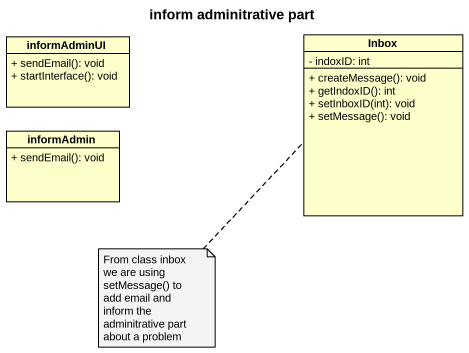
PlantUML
@startuml
title inform adminitrative part
hide circle
hide empty members
skinparam classAttributeIconSize 0
class informAdminUI {
  + sendEmail(): void
  + startInterface(): void
}
class Inbox {
  - indoxID: int
  + createMessage(): void
  + getIndoxID(): int
  + setInboxID(int): void
  + setMessage(): void
}
class informAdmin {
  + sendEmail(): void
}
note bottom of Inbox : From class inbox we are using setMessage() to add email and inform the adminitrative part about a problem
@enduml
